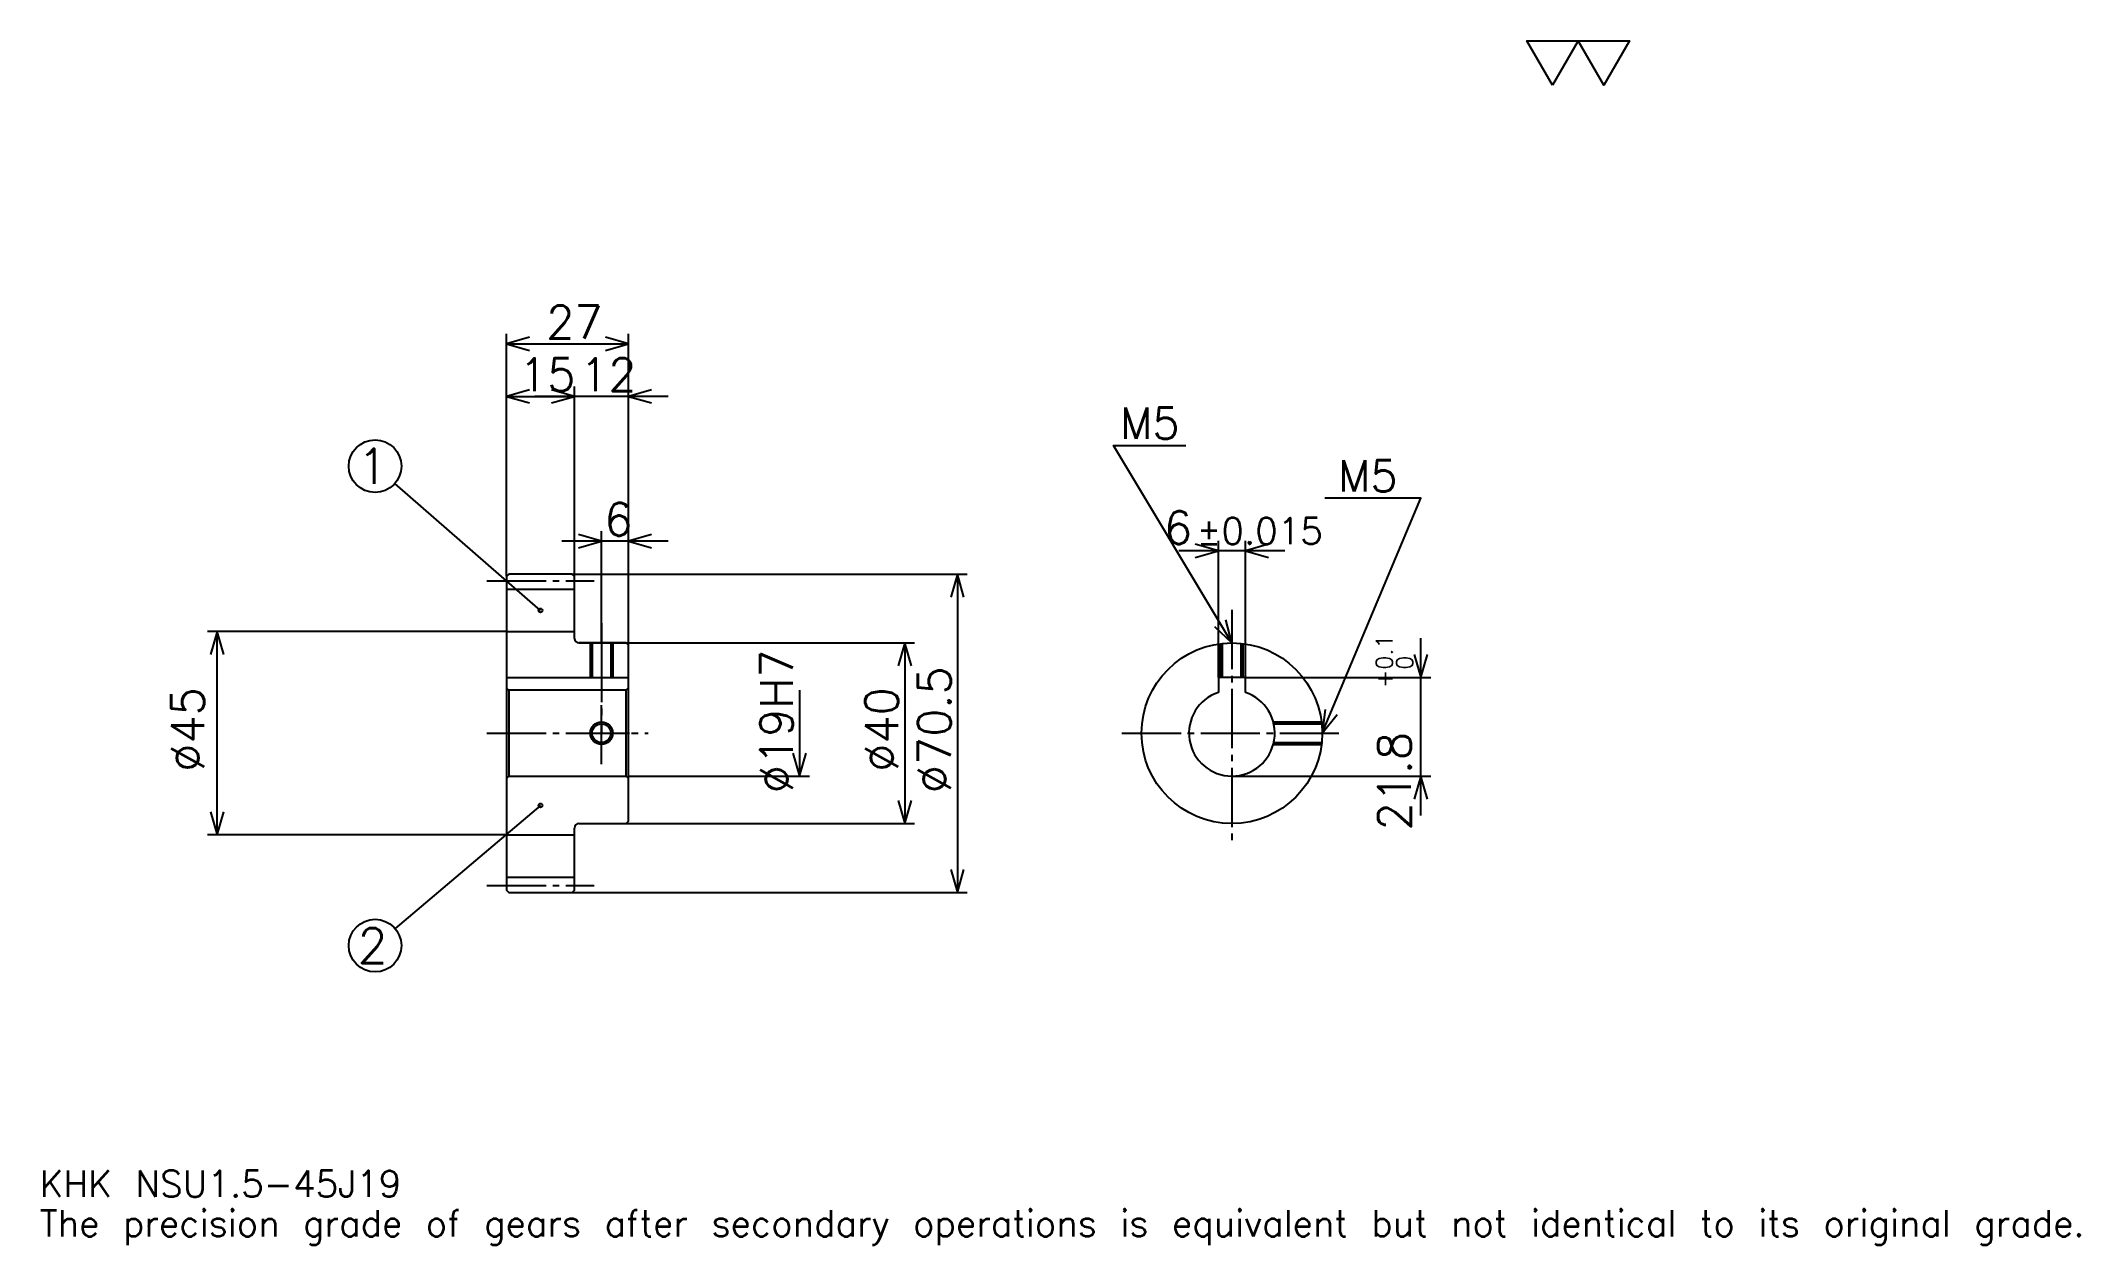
# Model space of a CAD drawing. Extents: x 15 to 466, y 5 to 272.
import ezdxf

# ---------------------------------------------------------------- set-up
doc = ezdxf.new("R2010")
doc.units = 0
doc.linetypes.add('DASHDOT', pattern=[17.478262, 13.108696, -1.456522, 1.456522, -1.456522])
doc.layers.get('0').update_dxf_attribs({"linetype": 'CONTINUOUS'})
doc.layers.add('DASHDOT', color=6, linetype='DASHDOT')
doc.styles.add('KANJI', font='TXT', dxfattribs={"bigfont": 'BIGFONT'})

msp = doc.modelspace()

# ---------------------------------------------------------------- linework, layer by layer
at = {"color": 5}
for p, q in [((117.978264, 153.956512), (117.978264, 207.119568)), ((117.978264, 204.934784), (144.978271, 204.934784)), ((144.978271, 153.956512), (144.978271, 207.119568)), ((132.978271, 153.956512), (132.978271, 195.467392)), ((117.978264, 193.282608), (132.978271, 193.282608)), ((153.717392, 193.282608), (124.239136, 193.282608)), ((125.478264, 145.894012), (93.238861, 174.007843)), ((138.978271, 153.956512), (138.978271, 163.42392)), ((153.717392, 161.239136), (130.239136, 161.239136)), ((290.32608, 159.097824), (266.847809, 159.097824)), ((275.586945, 131.006516), (275.586945, 161.282608)), ((281.586945, 131.006516), (281.586945, 161.282608)), ((117.978264, 153.456512), (117.978264, 153.956512)), ((132.478271, 153.956512), (144.978271, 153.956512)), ((132.978271, 153.456512), (132.978271, 153.956512)), ((138.978271, 138.706512), (138.978271, 153.956512)), ((138.978271, 138.706512), (138.978271, 153.956512)), ((144.978271, 153.956512), (219.989136, 153.956512)), ((144.978271, 138.206512), (144.978271, 153.956512)), ((217.804352, 153.956512), (217.804352, 83.45652)), ((117.978264, 141.206512), (51.70652, 141.206512)), ((53.891304, 96.20652), (53.891304, 141.206512)), ((133.978271, 138.706512), (144.978271, 138.706512)), ((144.978271, 138.706512), (208.33696, 138.706512)), ((206.152176, 138.706512), (206.152176, 98.70652)), ((320.434784, 100.467392), (320.434784, 139.745651)), ((281.586945, 131.006516), (322.619568, 131.006516)), ((182.847839, 128.206512), (182.847839, 109.20652)), ((144.978271, 109.20652), (185.032623, 109.20652)), ((278.586945, 109.20652), (322.619568, 109.20652)), ((125.478264, 102.70652), (93.293259, 75.44191)), ((117.978264, 96.20652), (51.70652, 96.20652)), ((133.978271, 98.70652), (144.978271, 98.70652)), ((144.978271, 98.70652), (208.33696, 98.70652)), ((132.478271, 83.45652), (144.978271, 83.45652)), ((144.978271, 83.45652), (219.989136, 83.45652))]:
    msp.add_line(p, q, dxfattribs=at)
at = {"color": 4}
for p, q in [((117.978264, 150.581512), (132.978271, 150.581512)), ((117.978264, 141.206512), (132.978271, 141.206512)), ((117.978264, 131.006516), (144.978271, 131.006516)), ((118.478264, 128.206512), (118.478264, 109.20652)), ((144.478271, 128.206512), (144.978271, 128.706512)), ((144.478271, 109.20652), (144.978271, 108.70652)), ((117.978264, 96.20652), (132.978271, 96.20652)), ((117.978264, 86.83152), (132.978271, 86.83152))]:
    msp.add_line(p, q, dxfattribs=at)
at = {"color": 7}
msp.add_lwpolyline([(349.565216, 262.17392), (343.884796, 272.02002), (366.606506, 272.02002), (360.926086, 262.17392), (355.245636, 272.02002), (349.565216, 262.17392)], dxfattribs=at)
at = {"color": 5}
for points in [[(123.076088, 206.391296), (117.978264, 204.934784), (123.076088, 203.478256)], [(139.880432, 203.478256), (144.978271, 204.934784), (139.880432, 206.391296)], [(123.076088, 194.739136), (117.978264, 193.282608), (123.076088, 191.82608)], [(127.88044, 191.82608), (132.978271, 193.282608), (127.88044, 194.739136)], [(127.88044, 191.82608), (132.978271, 193.282608), (127.88044, 194.739136)], [(150.07608, 194.739136), (144.978271, 193.282608), (150.07608, 191.82608)], [(278.586945, 138.706512), (252.369568, 182.402176), (268.391296, 182.402176)], [(298.586945, 118.70652), (320.434784, 170.75), (299.169586, 170.75)], [(133.880432, 159.782608), (138.978271, 161.239136), (133.880432, 162.695648)], [(150.07608, 162.695648), (144.978271, 161.239136), (150.07608, 159.782608)], [(270.489136, 157.641296), (275.586945, 159.097824), (270.489136, 160.554352)], [(286.684784, 160.554352), (281.586945, 159.097824), (286.684784, 157.641296)], [(219.260864, 148.858688), (217.804352, 153.956512), (216.347839, 148.858688)], [(55.347824, 136.108688), (53.891304, 141.206512), (52.434784, 136.108688)], [(274.715179, 142.328491), (278.586945, 138.706512), (277.213104, 143.82724)], [(207.608704, 133.608688), (206.152176, 138.706512), (204.695648, 133.608688)], [(318.978241, 136.10434), (320.434784, 131.006516), (321.891296, 136.10434)], [(299.217224, 123.970741), (298.586945, 118.70652), (301.903168, 122.843178)], [(181.391312, 114.304344), (182.847839, 109.20652), (184.304352, 114.304344)], [(321.891296, 104.108696), (320.434784, 109.20652), (318.978241, 104.108696)], [(52.434784, 101.304344), (53.891304, 96.20652), (55.347824, 101.304344)], [(204.695648, 103.804344), (206.152176, 98.70652), (207.608704, 103.804344)], [(216.347839, 88.554344), (217.804352, 83.45652), (219.260864, 88.554344)]]:
    msp.add_lwpolyline(points, dxfattribs=at)
at = {"color": 4}
for points in [[(132.978271, 139.706512), (132.978271, 153.456512), (132.478271, 153.956512), (118.478264, 153.956512), (117.978264, 153.456512), (117.978264, 108.70652)], [(133.978271, 98.70652), (144.478271, 98.70652), (144.978271, 99.20652), (144.978271, 138.206512), (144.478271, 138.706512), (133.978271, 138.706512)], [(136.478271, 138.706512), (136.478271, 131.006516)], [(136.913269, 138.706512), (136.913269, 131.006516)], [(141.043259, 138.706512), (141.043259, 131.006516)], [(141.478271, 138.706512), (141.478271, 131.006516)], [(276.086945, 131.006516), (276.086945, 138.549652)], [(276.521942, 131.006516), (276.521942, 138.599625)], [(280.651947, 131.006516), (280.651947, 138.599625)], [(281.086945, 131.006516), (281.086945, 138.549652)], [(281.586945, 127.720398), (281.586945, 131.006516), (275.586945, 131.006516), (275.586945, 127.720398)], [(117.978264, 108.70652), (118.478264, 109.20652), (144.478271, 109.20652), (144.478271, 128.206512), (118.478264, 128.206512), (117.978264, 128.706512)], [(287.752106, 121.20652), (298.430084, 121.20652)], [(287.859802, 120.771523), (298.480072, 120.771523)], [(287.752106, 116.20652), (298.430084, 116.20652)], [(287.859802, 116.641518), (298.480072, 116.641518)], [(117.978264, 108.70652), (117.978264, 83.95652), (118.478264, 83.45652), (132.478271, 83.45652), (132.978271, 83.95652), (132.978271, 97.70652)]]:
    msp.add_lwpolyline(points, dxfattribs=at)
at = {"color": 5}
for centre, radius in [((88.847832, 177.83696), 5.826087), ((125.478264, 145.894012), 0.436957), ((125.478264, 102.70652), 0.436957), ((88.847832, 71.676086), 5.826087)]:
    msp.add_circle(centre, radius, dxfattribs=at)
at = {"color": 4}
for centre, radius in [((278.586945, 118.70652), 20), ((138.978271, 118.70652), 2.065)]:
    msp.add_circle(centre, radius, dxfattribs=at)
at = {"color": 7}
msp.add_circle((138.978271, 118.70652), 2.5, dxfattribs=at)
at = {"color": 4}
for centre, radius, start, end in [((133.978271, 139.706512), 1, 180, 270), ((278.586945, 118.70652), 9.5, 108.40848033, 71.59151967), ((133.978271, 97.70652), 1, 90, 180)]:
    msp.add_arc(centre, radius, start, end, dxfattribs=at)
at = {"layer": 'DASHDOT', "color": 7}
for p, q in [((113.608696, 152.456512), (137.347824, 152.456512)), ((278.586945, 145.989136), (278.586945, 94.336952)), ((138.978271, 138.706512), (138.978271, 118.70652)), ((113.608696, 118.70652), (149.347824, 118.70652)), ((254.217407, 118.70652), (302.956512, 118.70652)), ((113.608696, 84.95652), (137.347824, 84.95652))]:
    msp.add_line(p, q, dxfattribs=at)
for points in [[(138.978271, 143.07608), (138.978271, 126.636955)], [(138.978271, 111.836952), (138.978271, 125.576088)], [(132.108704, 118.70652), (145.847824, 118.70652)]]:
    msp.add_lwpolyline(points, dxfattribs=at)

# ---------------------------------------------------------------- texts
at = {"color": 7, "style": 'KANJI'}
for s, height, p in [('27', 7.282609, (126.744568, 206.099991)), ('15', 7.282609, (120.744568, 194.447815)), ('12', 7.282609, (134.244568, 194.447815)), ('M5', 6.991305, (253.82608, 183.858704)), ('1', 7.768116, (84.963776, 173.952896)), ('M5', 6.991305, (302.082611, 172.206512)), ('6', 7.282609, (139.61142, 162.404343)), ('6', 7.282609, (263.554199, 160.554352)), ('%%p0.015', 5.826087, (270.763092, 160.554352)), ('2', 7.768116, (84.963776, 67.79203)), ('KHK NSU1.5-45J19', 5.826087, (14.565217, 16.02174)), ('The precision grade of gears after secondary operations is equivalent but not identical to its original grade.', 5.826087, (14.565217, 7.282609))]:
    msp.add_text(s, height=height, dxfattribs=at).set_placement(p)
for s, height, p in [('%%c19H7', 7.282609, (181.391312, 105.415756)), ('0.1', 3.641304, (314.171722, 132.761475)), ('%%c70.5', 7.282609, (216.347839, 105.415756)), ('+', 3.641304, (314.171722, 128.683212)), ('0', 3.641304, (318.686951, 132.761475)), ('%%c45', 7.282609, (50.978264, 110.149452)), ('%%c40', 7.282609, (204.695648, 110.149452)), ('21.8', 7.282609, (318.25, 97.161194))]:
    msp.add_text(s, height=height, rotation=90, dxfattribs=at).set_placement(p)

doc.saveas('drawing.dxf')
